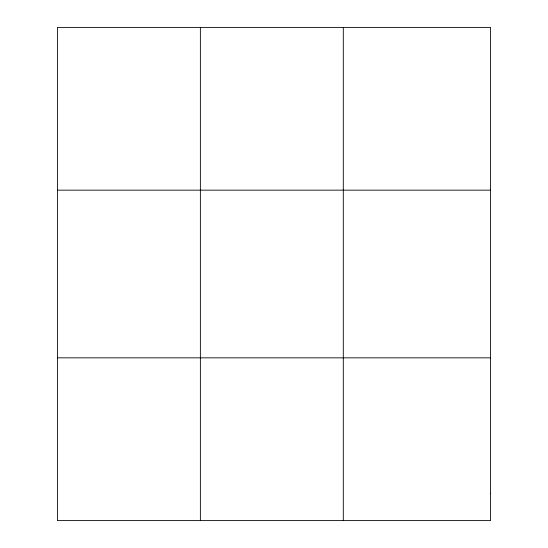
<?xml version="1.0" encoding="UTF-8"?>
<svg xmlns="http://www.w3.org/2000/svg" width="548" height="548" viewBox="0 0 548 548"><rect width="100%" height="100%" fill="white"/><g stroke="black" fill="none" stroke-linecap="round" stroke-linejoin="round"><path stroke-width="0.82" d="M200.369 520.6L200.369 27.4M343.301 520.6L343.301 27.4M57.437 190.156L490.563 190.156M57.437 357.844L490.563 357.844M490.563 493.474L490.563 520.6L57.437 520.6L57.437 27.4L490.563 27.4L490.563 493.474"/></g></svg>
